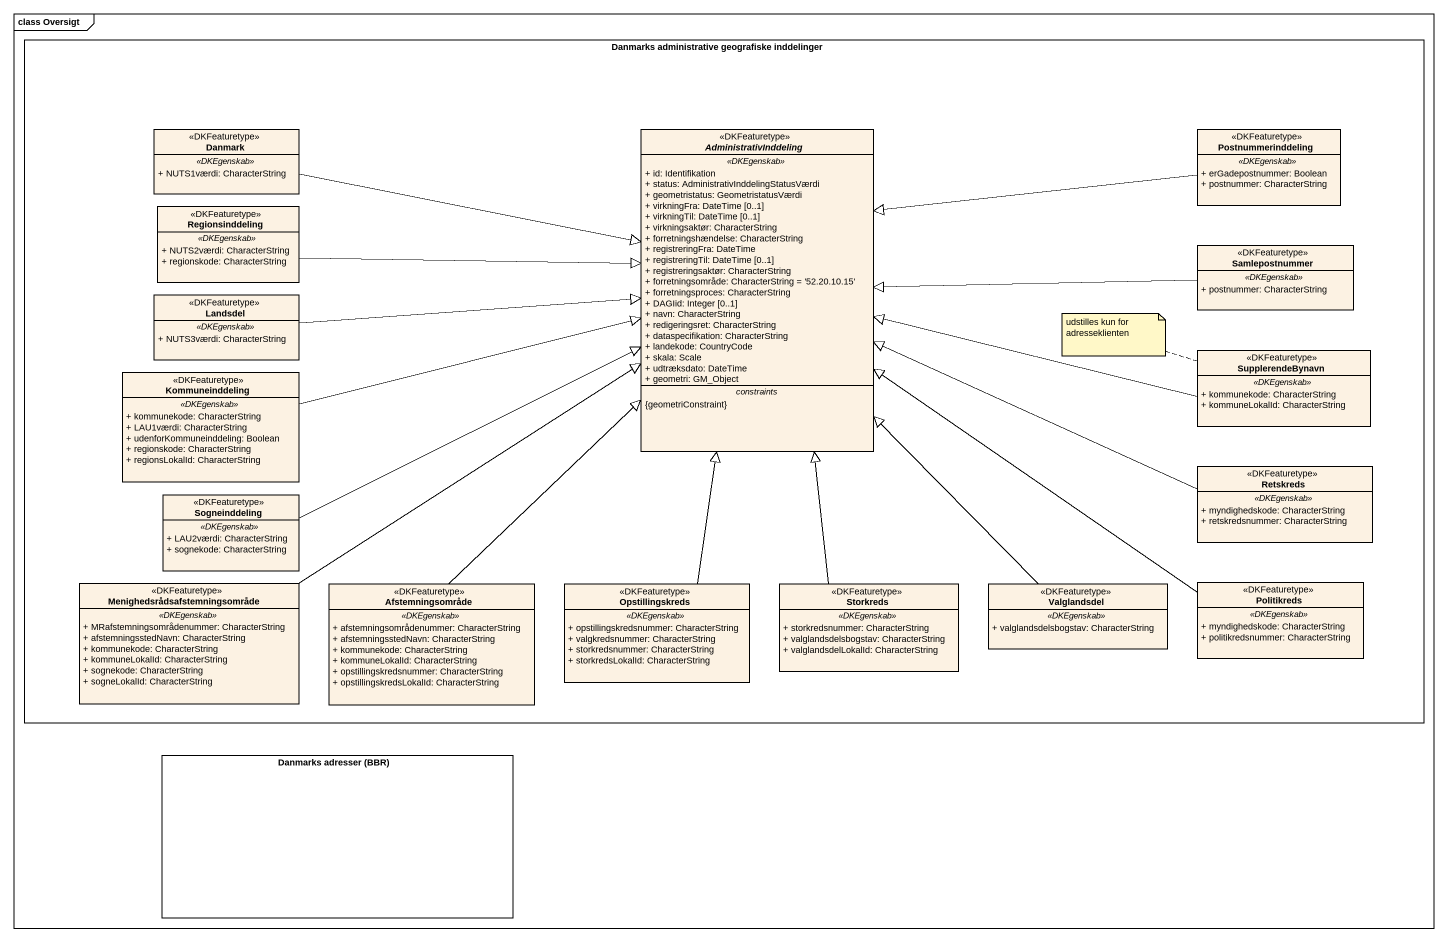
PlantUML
@startuml
mainframe class Oversigt
allowmixing
hide circle
hide empty members
skinparam classAttributeIconSize 0
rectangle "Danmarks administrative geografiske inddelinger" as Danmarks_administrative {
  class Danmark <<DKFeaturetype>> #FCF2E3 {
    .. <<DKEgenskab>> ..
    + NUTS1værdi: CharacterString
  }
  abstract class AdministrativInddeling <<DKFeaturetype>> #FCF2E3 {
    .. <<DKEgenskab>> ..
    + id: Identifikation
    + status: AdministrativInddelingStatusVærdi
    + geometristatus: GeometristatusVærdi
    + virkningFra: DateTime [0..1]
    + virkningTil: DateTime [0..1]
    + virkningsaktør: CharacterString
    + forretningshændelse: CharacterString
    + registreringFra: DateTime
    + registreringTil: DateTime [0..1]
    + registreringsaktør: CharacterString
    + forretningsområde: CharacterString = '52.20.10.15'
    + forretningsproces: CharacterString
    + DAGIid: Integer [0..1]
    + navn: CharacterString
    + redigeringsret: CharacterString
    + dataspecifikation: CharacterString
    + landekode: CountryCode
    + skala: Scale
    + udtræksdato: DateTime
    + geometri: GM_Object
    -- constraints --
    {geometriConstraint}
  }
  class Postnummerinddeling <<DKFeaturetype>> #FCF2E3 {
    .. <<DKEgenskab>> ..
    + erGadepostnummer: Boolean
    + postnummer: CharacterString
  }
  class Regionsinddeling <<DKFeaturetype>> #FCF2E3 {
    .. <<DKEgenskab>> ..
    + NUTS2værdi: CharacterString
    + regionskode: CharacterString
  }
  class Samlepostnummer <<DKFeaturetype>> #FCF2E3 {
    .. <<DKEgenskab>> ..
    + postnummer: CharacterString
  }
  class Landsdel <<DKFeaturetype>> #FCF2E3 {
    .. <<DKEgenskab>> ..
    + NUTS3værdi: CharacterString
  }
  class Kommuneinddeling <<DKFeaturetype>> #FCF2E3 {
    .. <<DKEgenskab>> ..
    + kommunekode: CharacterString
    + LAU1værdi: CharacterString
    + udenforKommuneinddeling: Boolean
    + regionskode: CharacterString
    + regionsLokalId: CharacterString
  }
  class SupplerendeBynavn <<DKFeaturetype>> #FCF2E3 {
    .. <<DKEgenskab>> ..
    + kommunekode: CharacterString
    + kommuneLokalId: CharacterString
  }
  class Sogneinddeling <<DKFeaturetype>> #FCF2E3 {
    .. <<DKEgenskab>> ..
    + LAU2værdi: CharacterString
    + sognekode: CharacterString
  }
  class Retskreds <<DKFeaturetype>> #FCF2E3 {
    .. <<DKEgenskab>> ..
    + myndighedskode: CharacterString
    + retskredsnummer: CharacterString
  }
  class "Menighedsrådsafstemningsområde" as Menighedsrådsafstemningsområ <<DKFeaturetype>> #FCF2E3 {
    .. <<DKEgenskab>> ..
    + MRafstemningsområdenummer: CharacterString
    + afstemningsstedNavn: CharacterString
    + kommunekode: CharacterString
    + kommuneLokalId: CharacterString
    + sognekode: CharacterString
    + sogneLokalId: CharacterString
  }
  class Afstemningsområde <<DKFeaturetype>> #FCF2E3 {
    .. <<DKEgenskab>> ..
    + afstemningsområdenummer: CharacterString
    + afstemningsstedNavn: CharacterString
    + kommunekode: CharacterString
    + kommuneLokalId: CharacterString
    + opstillingskredsnummer: CharacterString
    + opstillingskredsLokalId: CharacterString
  }
  class Opstillingskreds <<DKFeaturetype>> #FCF2E3 {
    .. <<DKEgenskab>> ..
    + opstillingskredsnummer: CharacterString
    + valgkredsnummer: CharacterString
    + storkredsnummer: CharacterString
    + storkredsLokalId: CharacterString
  }
  class Storkreds <<DKFeaturetype>> #FCF2E3 {
    .. <<DKEgenskab>> ..
    + storkredsnummer: CharacterString
    + valglandsdelsbogstav: CharacterString
    + valglandsdelLokalId: CharacterString
  }
  class Valglandsdel <<DKFeaturetype>> #FCF2E3 {
    .. <<DKEgenskab>> ..
    + valglandsdelsbogstav: CharacterString
  }
  class Politikreds <<DKFeaturetype>> #FCF2E3 {
    .. <<DKEgenskab>> ..
    + myndighedskode: CharacterString
    + politikredsnummer: CharacterString
  }
}
rectangle "Danmarks adresser (BBR)" as Danmarks_adresser_BBR
Danmark -right-|> AdministrativInddeling
Postnummerinddeling -left-|> AdministrativInddeling
Regionsinddeling -right-|> AdministrativInddeling
Samlepostnummer -left-|> AdministrativInddeling
Landsdel -right-|> AdministrativInddeling
Kommuneinddeling -right-|> AdministrativInddeling
SupplerendeBynavn -left-|> AdministrativInddeling
Sogneinddeling -right-|> AdministrativInddeling
Retskreds -left-|> AdministrativInddeling
Menighedsrådsafstemningsområ -up-|> AdministrativInddeling
Afstemningsområde -up-|> AdministrativInddeling
Opstillingskreds -up-|> AdministrativInddeling
Storkreds -up-|> AdministrativInddeling
Valglandsdel -up-|> AdministrativInddeling
Politikreds -up-|> AdministrativInddeling
note left of SupplerendeBynavn : udstilles kun for adresseklienten
@enduml
